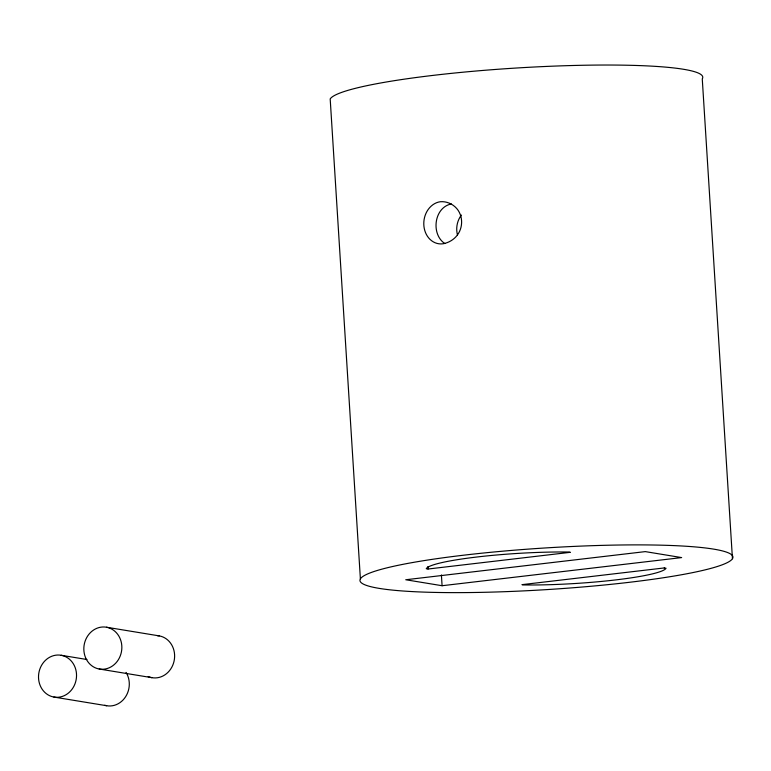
<?xml version="1.0" encoding="UTF-8"?>
<svg xmlns="http://www.w3.org/2000/svg" width="771" height="771" viewBox="0 0 771 771"><rect width="100%" height="100%" fill="white"/><g stroke="black" fill="none" stroke-linecap="round" stroke-linejoin="round"><path stroke-width="1.16" d="M451.324 203.949C433.996 207.389 430.758 234.374 444.867 243.559M428.011 569.027L570.328 552.315L568.574 552.026A91.364 10.187 -3.6 0 0 476.902 557.009A91.364 10.187 -3.6 0 0 426.257 568.738L428.011 569.027L427.866 566.627M442.082 585.719L681.651 557.587L645.308 551.612L405.739 579.753L442.082 585.719L441.407 574.935M106.485 627.228A21.212 18.957 -80.7 0 1 117.202 661.412A21.212 18.957 -80.7 0 1 84.858 655.716A21.212 18.957 -80.7 0 1 106.485 627.228L159.24 635.892M61.16 655.273A21.212 18.957 -80.7 0 1 71.876 689.467A21.212 18.957 -80.7 0 1 39.543 683.761A21.212 18.957 -80.7 0 1 61.16 655.273L86.95 659.513M99.218 669.016L151.974 677.68M53.893 697.061L106.649 705.725M732.45 558.724A186.9 20.836 -3.6 0 0 465.192 555.014A186.9 20.836 -3.6 0 0 441.6 592.533A186.9 20.836 -3.6 0 0 732.45 558.724L702.265 78.873A186.9 20.836 -3.6 0 0 529.85 67.241A186.9 20.836 -3.6 0 0 330.19 98.939L360.385 578.79M457.454 234.914A21.212 18.957 -80.7 0 1 461.386 215.061M126.059 672.389A21.212 18.957 -80.7 0 1 125.567 696.801A21.212 18.957 -80.7 0 1 104.721 705.272M157.265 635.661A21.212 18.957 -80.7 0 1 174.063 661.171A21.212 18.957 -80.7 0 1 148.167 676.533M459.526 231.473C456.403 238.066 450.062 242.508 442.978 243.79A21.453 17.897 -83.8 0 1 429.987 239.347A21.116 17.617 -83.8 0 1 428.117 209.587A21.453 17.897 -83.8 0 1 440.328 201.732C447.353 201.125 454.273 204.623 458.205 210.444A21.039 19.892 -74.6 0 1 459.526 231.473M664.265 567.938L521.948 584.649L523.711 584.938A91.364 10.187 -3.6 0 0 615.383 579.946A91.364 10.187 -3.6 0 0 666.028 568.227L664.265 567.938"/></g></svg>
